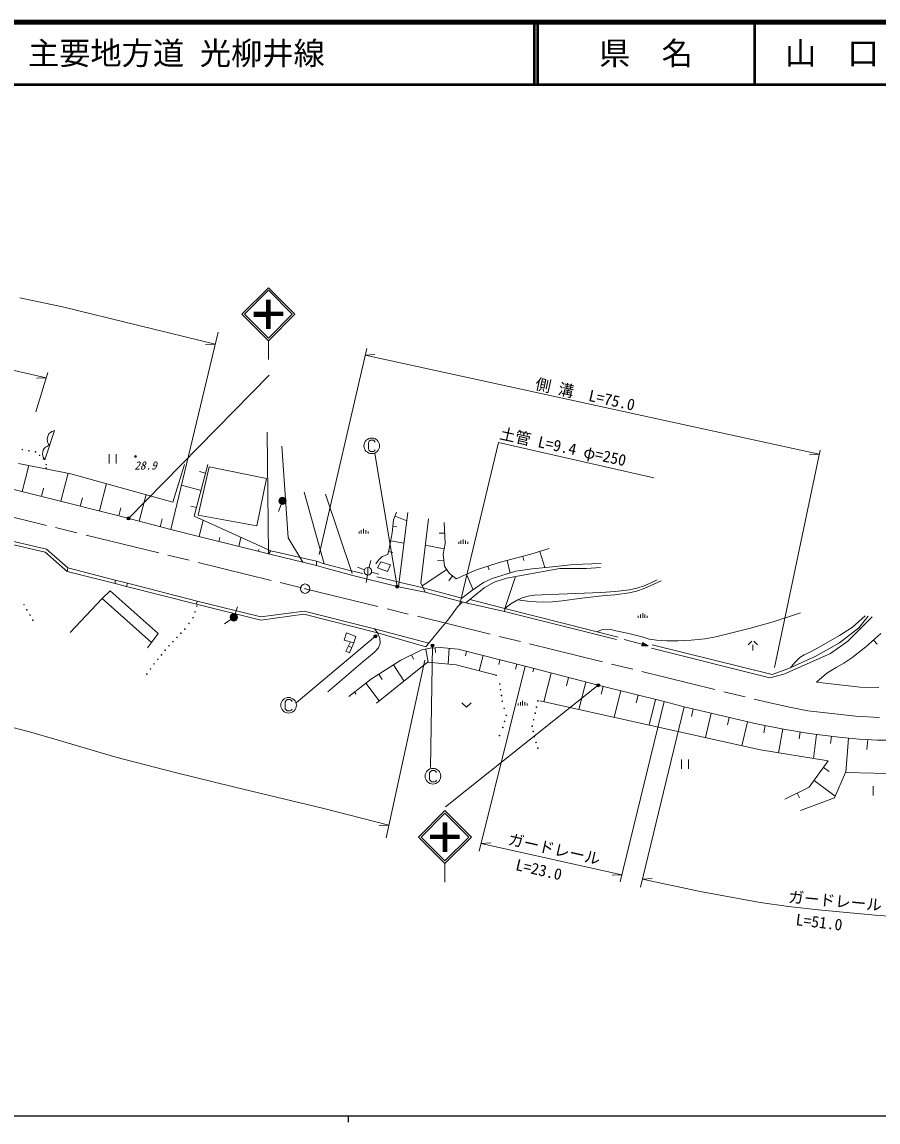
# Model space of a CAD drawing. Units: millimetres, scale not verified. Extents: x 40000 to 680000, y 20000 to 380000.
# Drawn here: x 215777 to 352762, y 204000 to 380000 of the extents above; entities that cross this region are included whole.
import ezdxf
from ezdxf.enums import TextEntityAlignment as Align

# ---------------------------------------------------------------- set-up
doc = ezdxf.new("R2010")
doc.units = ezdxf.units.MM
doc.header["$LTSCALE"] = 1000
doc.linetypes.add('CHAIN', pattern=[18.5, 12, -1.5, 3.5, -1.5])
for name, color, linetype, lineweight in [('M-BGD', 7, 'Continuous', 13), ('M-BGD-EXST', 7, 'Continuous', 13), ('M-BMK', 2, 'CHAIN', 13), ('M-BMK-SRVR', 3, 'Continuous', 13), ('M-STR-HTXT', 7, 'Continuous', 13), ('M-STR-STRC', 7, 'Continuous', 13), ('M-TTL', 2, 'Continuous', 140), ('M-TTL-BAND', 7, 'Continuous', 25), ('M-TTL-LINE', 7, 'Continuous', 50)]:
    doc.layers.add(name, color=color, linetype=linetype, lineweight=lineweight)
doc.layers.add('M-TTL-TXT', color=7, linetype='Continuous')
doc.styles.add('ＭＳ ゴシック', font='')
doc.styles.get('ＭＳ ゴシック').set_extended_font_data('MS Gothic')

msp = doc.modelspace()

# ---------------------------------------------------------------- linework, layer by layer
at = {"layer": 'M-BGD'}
for p, q in [((221005, 314623), (219442, 309970)), ((219848, 313535), (219800, 313234)), ((219944, 313819), (219848, 313535)), ((220087, 314088), (219944, 313819)), ((220324, 314324), (220087, 314088)), ((220530, 314466), (220324, 314324)), ((220720, 314560), (220530, 314466)), ((221005, 314623), (220720, 314560)), ((255214, 294926), (255032, 314377)), ((219327, 311739), (219190, 311481)), ((219555, 311966), (219327, 311739)), ((219753, 312102), (219555, 311966)), ((219935, 312193), (219753, 312102)), ((219800, 313234), (219847, 312902)), ((219847, 312902), (219925, 312665)), ((219925, 312665), (220019, 312475)), ((220209, 312253), (219935, 312193)), ((220019, 312475), (220209, 312253)), ((257333, 312155), (258378, 297478)), ((219098, 311208), (219052, 310920)), ((219052, 310920), (219097, 310601)), ((219097, 310601), (219172, 310373)), ((219190, 311481), (219098, 311208)), ((219172, 310373), (219263, 310191)), ((219263, 310191), (219444, 309978)), ((229715, 310850), (229715, 309350)), ((230855, 309350), (230855, 310850)), ((215232, 309340), (223598, 307727)), ((215822, 304877), (216871, 309024)), ((239927, 303183), (241773, 309218)), ((245536, 309218), (243335, 300911)), ((245748, 308828), (243987, 301103)), ((245169, 307833), (244208, 308088)), ((245748, 308828), (254892, 306953)), ((222007, 303325), (223143, 307814)), ((223598, 307727), (239927, 303183)), ((253359, 299399), (254892, 306953)), ((214276, 305268), (219786, 303887)), ((218913, 304094), (219241, 305392)), ((228189, 301761), (229297, 306141)), ((244436, 305064), (241298, 305896)), ((264142, 293324), (260906, 304775)), ((219786, 303887), (231282, 300979)), ((225098, 302543), (225434, 303870)), ((234516, 300130), (235631, 304378)), ((257248, 302823), (256821, 301702)), ((264342, 304429), (268614, 291752)), ((231280, 300979), (231605, 302262)), ((231282, 300979), (239597, 298796)), ((243702, 302295), (242781, 302539)), ((243987, 301103), (253359, 299399)), ((275732, 301548), (275232, 300321)), ((276020, 289616), (277520, 301521)), ((201777, 299259), (219480, 295198)), ((201879, 299749), (219716, 295657)), ((237903, 299241), (238234, 300500)), ((243335, 300911), (255607, 295388)), ((244116, 297676), (244759, 300270)), ((275232, 300321), (275005, 298277)), ((275118, 299299), (275746, 299229)), ((275482, 300935), (277350, 300174)), ((280806, 300494), (279606, 290243)), ((283350, 299921), (283486, 296558)), ((239597, 298796), (255214, 294926)), ((247287, 296890), (247437, 297496)), ((250458, 296105), (250815, 297545)), ((258378, 297478), (260702, 293597)), ((269715, 298498), (269715, 298168)), ((270075, 298678), (270075, 298168)), ((270435, 298888), (270435, 298168)), ((270795, 298678), (270795, 298168)), ((271155, 298498), (271155, 298168)), ((275005, 298277), (274550, 295732)), ((283418, 298239), (282551, 298204)), ((274550, 295732), (274323, 294823)), ((274778, 297004), (276903, 296625)), ((283327, 295717), (280314, 296288)), ((283486, 296558), (283168, 294877)), ((285662, 296834), (285662, 296504)), ((286022, 297014), (286022, 296504)), ((286382, 297224), (286382, 296504)), ((286742, 297014), (286742, 296504)), ((287102, 296834), (287102, 296504)), ((297209, 294831), (300122, 295740)), ((219480, 295198), (223004, 292089)), ((219716, 295657), (223114, 292658)), ((253629, 295319), (253693, 295578)), ((255607, 295388), (255214, 294926)), ((255214, 294926), (262914, 293061)), ((262914, 293716), (255607, 295388)), ((273414, 294460), (272824, 293914)), ((274323, 294823), (273414, 294460)), ((274437, 295278), (275105, 295111)), ((283168, 294877), (283395, 292923)), ((292119, 293514), (297209, 294831)), ((295936, 294502), (296102, 293864)), ((298665, 295286), (299467, 292716)), ((223114, 292658), (223004, 292089)), ((223114, 292658), (230664, 290715)), ((262914, 293061), (262914, 293716)), ((262914, 293716), (264142, 293324)), ((262914, 293061), (264396, 292634)), ((264142, 293324), (268250, 292251)), ((264396, 292634), (268523, 291479)), ((268250, 292251), (270295, 291752)), ((270574, 292340), (269463, 292795)), ((271129, 292713), (271129, 291513)), ((271290, 292691), (271611, 293847)), ((272824, 293914), (272415, 293324)), ((273187, 293642), (272687, 292688)), ((272687, 292688), (274278, 292097)), ((273187, 293642), (274732, 293142)), ((274278, 292097), (274732, 293142)), ((283759, 292378), (279835, 289762)), ((283281, 293900), (282294, 293785)), ((283395, 292923), (284122, 291832)), ((285258, 290924), (288530, 292332)), ((288530, 292332), (292119, 293514)), ((290325, 292923), (290523, 292321)), ((293323, 291030), (301844, 292542)), ((293392, 293843), (293912, 291835)), ((294795, 292111), (297412, 292518)), ((297412, 292518), (300681, 292833)), ((300681, 292833), (304054, 293182)), ((301844, 292542), (306119, 292571)), ((304054, 293182), (308475, 293356)), ((306119, 292571), (308329, 292746)), ((223004, 292089), (230669, 290146)), ((230664, 290715), (230669, 290146)), ((230664, 290715), (232677, 290197)), ((268523, 291479), (276020, 289616)), ((271044, 291519), (270875, 290331)), ((271711, 291967), (272876, 291676)), ((272567, 291206), (276117, 290382)), ((284690, 291378), (284063, 290594)), ((284122, 291832), (285258, 290924)), ((286894, 291628), (287952, 289170)), ((289639, 290316), (291021, 290934)), ((291021, 290934), (294795, 292111)), ((291348, 290388), (293323, 291030)), ((293019, 286169), (294757, 291284)), ((229892, 289001), (228613, 287748)), ((237569, 282138), (229892, 289001)), ((230669, 290146), (232519, 289677)), ((232677, 290197), (232519, 289677)), ((232519, 289677), (243708, 286841)), ((232677, 290197), (243828, 287326)), ((276020, 289616), (280297, 288789)), ((276117, 290382), (279976, 289465)), ((279606, 290243), (280297, 288789)), ((279976, 289465), (286186, 287807)), ((280297, 288789), (286804, 287080)), ((286186, 287807), (287713, 289007)), ((286804, 287080), (289748, 289443)), ((287713, 289007), (289639, 290316)), ((289748, 289443), (291348, 290388)), ((223478, 282341), (228613, 287748)), ((228613, 287748), (236493, 280713)), ((243828, 287326), (243708, 286841)), ((243828, 287326), (254004, 284805)), ((285477, 286413), (286289, 287216)), ((286804, 287080), (292983, 285660)), ((287433, 287585), (293019, 286169)), ((243708, 286841), (253977, 284296)), ((249873, 285299), (250265, 286433)), ((253977, 284296), (260884, 285250)), ((254004, 284805), (260912, 285759)), ((260884, 285250), (272665, 282241)), ((260912, 285759), (272170, 282884)), ((284057, 284482), (285477, 286413)), ((292983, 285660), (293019, 286169)), ((292983, 285660), (310940, 281188)), ((293019, 286169), (311158, 281588)), ((314754, 285191), (314754, 284681)), ((315114, 285401), (315114, 284681)), ((315474, 285191), (315474, 284681)), ((249179, 284399), (248180, 283733)), ((281955, 281926), (284057, 284482)), ((314394, 285011), (314394, 284681)), ((315834, 285011), (315834, 284681)), ((347917, 280928), (351849, 284813)), ((349679, 283093), (351191, 284925)), ((236493, 280713), (237569, 282138)), ((267732, 282241), (267332, 281115)), ((269186, 281696), (267732, 282241)), ((268859, 280642), (269186, 281696)), ((272170, 282884), (272665, 282241)), ((272170, 282884), (280882, 280615)), ((272665, 282241), (273032, 281432)), ((272665, 282241), (280422, 280052)), ((280422, 280052), (281955, 281926)), ((346625, 280650), (349679, 283093)), ((353232, 282185), (350824, 280049)), ((236493, 280713), (235882, 279841)), ((267332, 281115), (268859, 280642)), ((267623, 279333), (268330, 280806)), ((267995, 280108), (268545, 279914)), ((268859, 280642), (268168, 279043)), ((272814, 279869), (272160, 279142)), ((273105, 280596), (272814, 279869)), ((273032, 281432), (273105, 280596)), ((281070, 279787), (282705, 279896)), ((281887, 279841), (281935, 279128)), ((282705, 279896), (285577, 279678)), ((315985, 280212), (312123, 281178)), ((314947, 280183), (315083, 280727)), ((315985, 280212), (314947, 280183)), ((315005, 280251), (315102, 280639)), ((315713, 280280), (315005, 280251)), ((315063, 280319), (315122, 280552)), ((315558, 280319), (315063, 280319)), ((315083, 280727), (315985, 280212)), ((315102, 280639), (315713, 280280)), ((315122, 280552), (315558, 280319)), ((315122, 280387), (315141, 280465)), ((315325, 280377), (315122, 280387)), ((315141, 280465), (315325, 280377)), ((316628, 280335), (335837, 275587)), ((332575, 280938), (331975, 280338)), ((332725, 280338), (332725, 279438)), ((332875, 280938), (333475, 280338)), ((342728, 278498), (346625, 280650)), ((345155, 278974), (347917, 280928)), ((350824, 280049), (348552, 278277)), ((352028, 281117), (352638, 280429)), ((268168, 279043), (267623, 279333)), ((272160, 279142), (270306, 277651)), ((276413, 277906), (279757, 279542)), ((278085, 278724), (278421, 278036)), ((279757, 279542), (281070, 279787)), ((280413, 279664), (280802, 277584)), ((284141, 279787), (283951, 277281)), ((285577, 279678), (296285, 276915)), ((286916, 279332), (286726, 278599)), ((289593, 278642), (288958, 276181)), ((316520, 279802), (335475, 275088)), ((337710, 275658), (345155, 278974)), ((338337, 276492), (342728, 278498)), ((348552, 278277), (347280, 277414)), ((270306, 277651), (264708, 272853)), ((271687, 274889), (276413, 277906)), ((280657, 277598), (272492, 271030)), ((275231, 277152), (276884, 274563)), ((285272, 277154), (280657, 277598)), ((291662, 275468), (285272, 277154)), ((292270, 277951), (292078, 277209)), ((294946, 277260), (294732, 276429)), ((296285, 276915), (307987, 273878)), ((297676, 276554), (297539, 276017)), ((335837, 275587), (338337, 276492)), ((346053, 276732), (344599, 275823)), ((347280, 277414), (346053, 276732)), ((268088, 272090), (271687, 274889)), ((272868, 275643), (273414, 274789)), ((300457, 275832), (299294, 271249)), ((303239, 275110), (302904, 273791)), ((335475, 275088), (337710, 275658)), ((344599, 275823), (342918, 274369)), ((270787, 274189), (272955, 271402)), ((306020, 274389), (304907, 270001)), ((307987, 273878), (318567, 271260)), ((308804, 273676), (308487, 272427)), ((311594, 272986), (310519, 268753)), ((342918, 274369), (344735, 274142)), ((344735, 274142), (349915, 273597)), ((349915, 273597), (352869, 273506)), ((268988, 272789), (269251, 272451)), ((286180, 271081), (286930, 270361)), ((286930, 270361), (287680, 271081)), ((295535, 271156), (295535, 270646)), ((295895, 271366), (295895, 270646)), ((296255, 271156), (296255, 270646)), ((333948, 263543), (298657, 271391)), ((314383, 272296), (314070, 271063)), ((317175, 271614), (316132, 267505)), ((318567, 271260), (321750, 270431)), ((295175, 270976), (295175, 270646)), ((296615, 270976), (296615, 270646)), ((321750, 270431), (333299, 267706)), ((323193, 270090), (322914, 268906)), ((326081, 269409), (325158, 265497)), ((328968, 268728), (328694, 267566)), ((331855, 268047), (330950, 264209)), ((333299, 267706), (337663, 266873)), ((334702, 267438), (334492, 266276)), ((337510, 266903), (336815, 263074)), ((337663, 266873), (341734, 266175)), ((340326, 266417), (340121, 265285)), ((341734, 266175), (346506, 265571)), ((342927, 266024), (342438, 262155)), ((345313, 265722), (345163, 264535)), ((346506, 265571), (349734, 265280)), ((348042, 265433), (347625, 259920)), ((349734, 265280), (352656, 265106)), ((351117, 265198), (350997, 263607)), ((352656, 265106), (359405, 265042)), ((344811, 261768), (333948, 263543)), ((321320, 262015), (321320, 260515)), ((322460, 260515), (322460, 262015)), ((341758, 257579), (344811, 261768)), ((344047, 260720), (344930, 260077)), ((345805, 255875), (347580, 259922)), ((347580, 259922), (363483, 259496)), ((337853, 255662), (341758, 257579)), ((342521, 258626), (345924, 256146)), ((351966, 257717), (351966, 256217)), ((339805, 256620), (340179, 255859)), ((340338, 253816), (345805, 255875))]:
    msp.add_line(p, q, dxfattribs=at)
for points in [[(293019, 286169), (293990, 286882), (295012, 287506), (295834, 287867), (296798, 288144), (297799, 288293), (298998, 288358), (308425, 288697), (310745, 288858), (312971, 289138), (314195, 289417), (315500, 289822), (317408, 290731)], [(295098, 287550), (297086, 287306), (299023, 287182), (300623, 287219), (302219, 287366), (305364, 287830), (308620, 288199), (310636, 288354), (312955, 288657), (314121, 288947), (315343, 289368), (318045, 290594)], [(307747, 282450), (308505, 282740), (309200, 282865), (309990, 282792), (310787, 282609), (312881, 282166), (315010, 281606), (316166, 281278), (317307, 281069), (318930, 280984), (320730, 281001), (322885, 281086), (325075, 281282), (326793, 281623), (328734, 282120), (332345, 283017), (336003, 284039), (340346, 285467)], [(338761, 276685), (339402, 277470), (340257, 278300), (340953, 278752), (341853, 279199), (342972, 279744), (344356, 280548), (346599, 281844), (348691, 283188), (350685, 284976)]]:
    msp.add_lwpolyline(points, dxfattribs=at)
for centre, radius in [((215829, 311588), 50), ((216894, 311410), 50), ((217959, 311233), 50), ((218598, 310665), 50), ((219237, 310097), 50), ((233941, 310503), 150), ((233941, 310503), 90), ((233941, 310503), 30), ((219663, 309174), 50), ((219663, 308606), 50), ((257462, 303384), 600), ((257462, 303384), 528), ((257462, 303384), 456), ((257462, 303384), 384), ((257462, 303384), 312), ((257462, 303384), 240), ((257462, 303384), 168), ((257462, 303384), 96), ((257462, 303384), 24), ((271129, 292113), 600), ((216095, 286774), 50), ((216569, 285941), 50), ((217042, 285108), 50), ((243462, 285624), 50), ((243775, 286561), 50), ((249678, 284732), 600), ((249678, 284732), 528), ((249678, 284732), 456), ((217515, 284275), 50), ((242497, 283778), 50), ((243150, 284687), 50), ((249678, 284732), 384), ((249678, 284732), 312), ((249678, 284732), 240), ((249678, 284732), 168), ((249678, 284732), 96), ((249678, 284732), 24), ((241204, 282202), 50), ((241843, 282869), 50), ((239287, 280200), 50), ((239926, 280867), 50), ((240565, 281534), 50), ((238095, 278751), 50), ((238691, 279475), 50), ((236334, 276479), 50), ((236902, 277303), 50), ((237498, 278027), 50), ((235766, 275656), 50), ((291662, 275468), 50), ((292232, 274095), 50), ((292368, 273171), 50), ((292504, 272247), 50), ((292641, 271323), 50), ((298321, 271369), 50), ((292959, 270187), 50), ((297912, 269415), 50), ((298116, 270392), 50), ((293004, 268097), 50), ((293277, 269051), 50), ((297662, 268370), 50), ((292186, 265825), 50), ((292732, 267143), 50), ((297412, 267325), 50), ((297594, 266484), 50), ((297775, 265643), 50), ((298048, 264735), 50), ((298321, 263826), 50)]:
    msp.add_circle(centre, radius, dxfattribs=at)
at = {"layer": 'M-BGD-EXST'}
for p, q in [((271355, 312935), (271205, 312735)), ((271205, 312735), (271205, 311635)), ((271205, 311635), (271355, 311435)), ((271555, 313085), (271355, 312935)), ((272005, 313085), (271555, 313085)), ((272205, 312935), (272005, 313085)), ((272305, 312785), (272205, 312935)), ((272205, 311385), (272305, 311535)), ((271355, 311435), (271555, 311285)), ((271555, 311285), (272005, 311285)), ((272005, 311285), (272205, 311385)), ((275817, 289666), (272219, 310939)), ((259648, 271070), (272350, 281718)), ((281468, 280220), (281156, 260723)), ((258038, 271431), (257888, 271231)), ((257888, 271231), (257888, 270131)), ((258238, 271581), (258038, 271431)), ((258688, 271581), (258238, 271581)), ((258888, 271431), (258688, 271581)), ((258988, 271281), (258888, 271431)), ((257888, 270131), (258038, 269931)), ((258038, 269931), (258238, 269781)), ((258238, 269781), (258688, 269781)), ((258688, 269781), (258888, 269881)), ((258888, 269881), (258988, 270031)), ((281139, 260080), (280989, 259880)), ((280989, 259880), (280989, 258780)), ((280989, 258780), (281139, 258580)), ((281339, 260230), (281139, 260080)), ((281789, 260230), (281339, 260230)), ((281989, 260080), (281789, 260230)), ((282089, 259930), (281989, 260080)), ((281139, 258580), (281339, 258430)), ((281339, 258430), (281789, 258430)), ((281789, 258430), (281989, 258530)), ((281989, 258530), (282089, 258680))]:
    msp.add_line(p, q, dxfattribs=at)
for centre, radius in [((271755, 312185), 1250), ((275817, 289666), 250), ((275817, 289666), 150), ((275817, 289666), 50), ((272350, 281718), 250), ((272350, 281718), 150), ((272350, 281718), 50), ((281468, 280220), 250), ((281468, 280220), 150), ((281468, 280220), 50), ((258438, 270681), 1250), ((281539, 259330), 1250)]:
    msp.add_circle(centre, radius, dxfattribs=at)
at = {"layer": 'M-BMK'}
for p, q in [((208051, 302304), (261086, 289332)), ((261086, 289332), (335233, 271096)), ((335233, 271096), (338860, 270316)), ((338860, 270316), (341513, 269807)), ((341513, 269807), (345366, 269335)), ((345366, 269335), (349232, 268951)), ((349232, 268951), (352976, 268733))]:
    msp.add_line(p, q, dxfattribs=at)
at = {"layer": 'M-BMK-SRVR'}
for radius in [750, 30]:
    msp.add_circle((261086, 289332), radius, dxfattribs=at)
at = {"layer": 'M-STR-HTXT'}
for p, q in [((215416, 335872), (222274, 334413)), ((246704, 328467), (222274, 334413)), ((185969, 330653), (219667, 323073)), ((239597, 298796), (247166, 330396)), ((246704, 328467), (245147, 328414)), ((263331, 294797), (270963, 327785)), ((270709, 326689), (272264, 326780)), ((270709, 326689), (343351, 310856)), ((219932, 323931), (217978, 317615)), ((219667, 323073), (218111, 322992)), ((292010, 312729), (285851, 286832)), ((316914, 307066), (292010, 312729)), ((336221, 276717), (343483, 311484)), ((343351, 310856), (341796, 310765)), ((280233, 277905), (274063, 249479)), ((296285, 276915), (288956, 247307)), ((318567, 271260), (311519, 242452)), ((321750, 270431), (314760, 241563)), ((274502, 251501), (263852, 254197)), ((274502, 251501), (272944, 251462)), ((289272, 248583), (290828, 248667)), ((289272, 248583), (311790, 243561)), ((311790, 243561), (310235, 243478)), ((315072, 242849), (316626, 242945)), ((315072, 242849), (324317, 240868))]:
    msp.add_line(p, q, dxfattribs=at)
for points in [[(154329, 273488), (158319, 273822), (162511, 274069), (165433, 274123), (168432, 274073), (173105, 273856), (177897, 273529), (181481, 273196), (185082, 272759), (189824, 272016), (194551, 271173), (204104, 269381), (208414, 268497), (212896, 267472), (216968, 266410), (221390, 265144), (230795, 262384), (240275, 259904), (249645, 257635), (259170, 255332), (263852, 254197)], [(324317, 240868), (333896, 239129), (338452, 238491), (343164, 237936), (352899, 237047), (356294, 236851), (359764, 236759), (367560, 236901)]]:
    msp.add_lwpolyline(points, dxfattribs=at)
at = {"layer": 'M-STR-STRC'}
for p, q in [((250971, 333250), (255214, 337493)), ((255214, 337069), (251395, 333250)), ((255214, 337493), (259456, 333250)), ((259032, 333250), (255214, 337069)), ((255564, 335500), (254864, 335500)), ((255564, 335370), (254864, 335370)), ((255564, 335240), (254864, 335240)), ((255564, 335110), (254864, 335110)), ((255564, 334980), (254864, 334980)), ((255564, 334850), (254864, 334850)), ((255564, 334720), (254864, 334720)), ((255564, 334590), (254864, 334590)), ((255564, 334460), (254864, 334460)), ((255214, 329008), (250971, 333250)), ((251395, 333250), (255214, 329432)), ((257564, 333550), (252864, 333550)), ((257564, 333420), (252864, 333420)), ((257564, 333290), (252864, 333290)), ((257564, 333160), (252864, 333160)), ((257564, 333030), (252864, 333030)), ((255564, 332900), (252864, 332900)), ((255564, 334330), (254864, 334330)), ((255564, 334200), (254864, 334200)), ((255564, 334070), (254864, 334070)), ((255564, 333940), (254864, 333940)), ((255564, 333810), (254864, 333810)), ((255564, 333680), (254864, 333680)), ((255564, 332770), (254864, 332770)), ((255564, 332640), (254864, 332640)), ((259456, 333250), (255214, 329008)), ((255214, 329432), (259032, 333250)), ((255564, 332510), (254864, 332510)), ((255564, 332380), (254864, 332380)), ((255564, 332250), (254864, 332250)), ((255564, 332120), (254864, 332120)), ((255564, 331990), (254864, 331990)), ((255564, 331860), (254864, 331860)), ((255564, 331730), (254864, 331730)), ((255564, 331600), (254864, 331600)), ((255564, 331470), (254864, 331470)), ((255564, 331340), (254864, 331340)), ((255564, 331210), (254864, 331210)), ((255564, 331080), (254864, 331080)), ((255564, 330950), (254864, 330950)), ((255214, 326008), (255214, 329008)), ((232822, 300574), (255345, 323467)), ((307987, 273878), (283576, 254409)), ((279213, 249597), (283456, 253840)), ((283456, 253840), (287698, 249597)), ((283456, 253416), (279637, 249597)), ((283806, 251847), (283106, 251847)), ((283806, 251717), (283106, 251717)), ((287274, 249597), (283456, 253416)), ((283806, 251587), (283106, 251587)), ((283806, 251457), (283106, 251457)), ((283806, 251327), (283106, 251327)), ((283806, 251197), (283106, 251197)), ((283806, 251067), (283106, 251067)), ((283806, 250937), (283106, 250937)), ((283806, 250807), (283106, 250807)), ((283806, 250677), (283106, 250677)), ((283806, 250547), (283106, 250547)), ((283806, 250417), (283106, 250417)), ((283806, 250287), (283106, 250287)), ((283806, 250157), (283106, 250157)), ((283806, 250027), (283106, 250027)), ((283456, 245355), (279213, 249597)), ((279637, 249597), (283456, 245779)), ((285806, 249897), (281106, 249897)), ((285806, 249767), (281106, 249767)), ((285806, 249637), (281106, 249637)), ((285806, 249507), (281106, 249507)), ((285806, 249377), (281106, 249377)), ((283806, 249247), (283106, 249247)), ((283806, 249117), (283106, 249117)), ((283806, 248987), (283106, 248987)), ((283806, 248857), (283106, 248857)), ((283806, 248727), (283106, 248727)), ((283806, 248597), (283106, 248597)), ((283806, 248467), (283106, 248467)), ((283806, 248337), (283106, 248337)), ((283806, 248207), (283106, 248207)), ((287698, 249597), (283456, 245355)), ((283456, 245779), (287274, 249597)), ((283806, 248077), (283106, 248077)), ((283806, 247947), (283106, 247947)), ((283806, 247817), (283106, 247817)), ((283806, 247687), (283106, 247687)), ((283806, 247557), (283106, 247557)), ((283806, 247427), (283106, 247427)), ((283806, 247297), (283106, 247297)), ((283456, 242355), (283456, 245355))]:
    msp.add_line(p, q, dxfattribs=at)
for centre, radius in [((232822, 300574), 250), ((232822, 300574), 150), ((232822, 300574), 50), ((307987, 273878), 250), ((307987, 273878), 150), ((307987, 273878), 50)]:
    msp.add_circle(centre, radius, dxfattribs=at)
at = {"layer": 'M-TTL'}
msp.add_line((680000, 380000), (40000, 380000), dxfattribs=at)
at = {"layer": 'M-TTL-BAND'}
for p, q in [((40000, 205000), (579000, 205000)), ((268000, 205000), (268000, 204000))]:
    msp.add_line(p, q, dxfattribs=at)
at = {"layer": 'M-TTL-LINE'}
for p, q in [((297750, 380000), (297750, 370000)), ((298250, 380000), (298250, 370000)), ((333000, 380000), (333000, 370000)), ((40000, 370000), (680000, 370000))]:
    msp.add_line(p, q, dxfattribs=at)

# ---------------------------------------------------------------- texts
at = {"layer": 'M-BGD', "style": 'ＭＳ ゴシック', "oblique": 15}
msp.add_text('28.9', height=1320, dxfattribs=at).set_placement((233758, 307996), align=Align.BOTTOM_LEFT)
at = {"layer": 'M-STR-HTXT', "style": 'ＭＳ ゴシック'}
for s, rotation, p in [('側 溝\u3000L=75.0', 347.6, (297664, 320741)), ('土管 L=9.4 φ=250', 347.6, (291977, 312806)), ('ガードレール', 347.3, (293322, 247898)), ('L=23.0', 347.1, (294529, 243790)), ('ガードレール', 354.8, (338311, 238595)), ('L=51.0', 353.2, (339458, 234959))]:
    msp.add_text(s, height=1833, rotation=rotation, dxfattribs=at).set_placement(p, align=Align.BOTTOM_LEFT)
at = {"layer": 'M-TTL-TXT', "style": 'ＭＳ ゴシック'}
msp.add_text('主要地方道 光柳井線', height=3666, dxfattribs=at).set_placement((216734, 375000), align=Align.MIDDLE_LEFT)
for s, p in [('県\u3000名', (315625, 375000)), ('山\u3000口\u3000県', (350375, 375000))]:
    msp.add_text(s, height=3666, dxfattribs=at).set_placement(p, align=Align.MIDDLE_CENTER)

doc.saveas('drawing.dxf')
